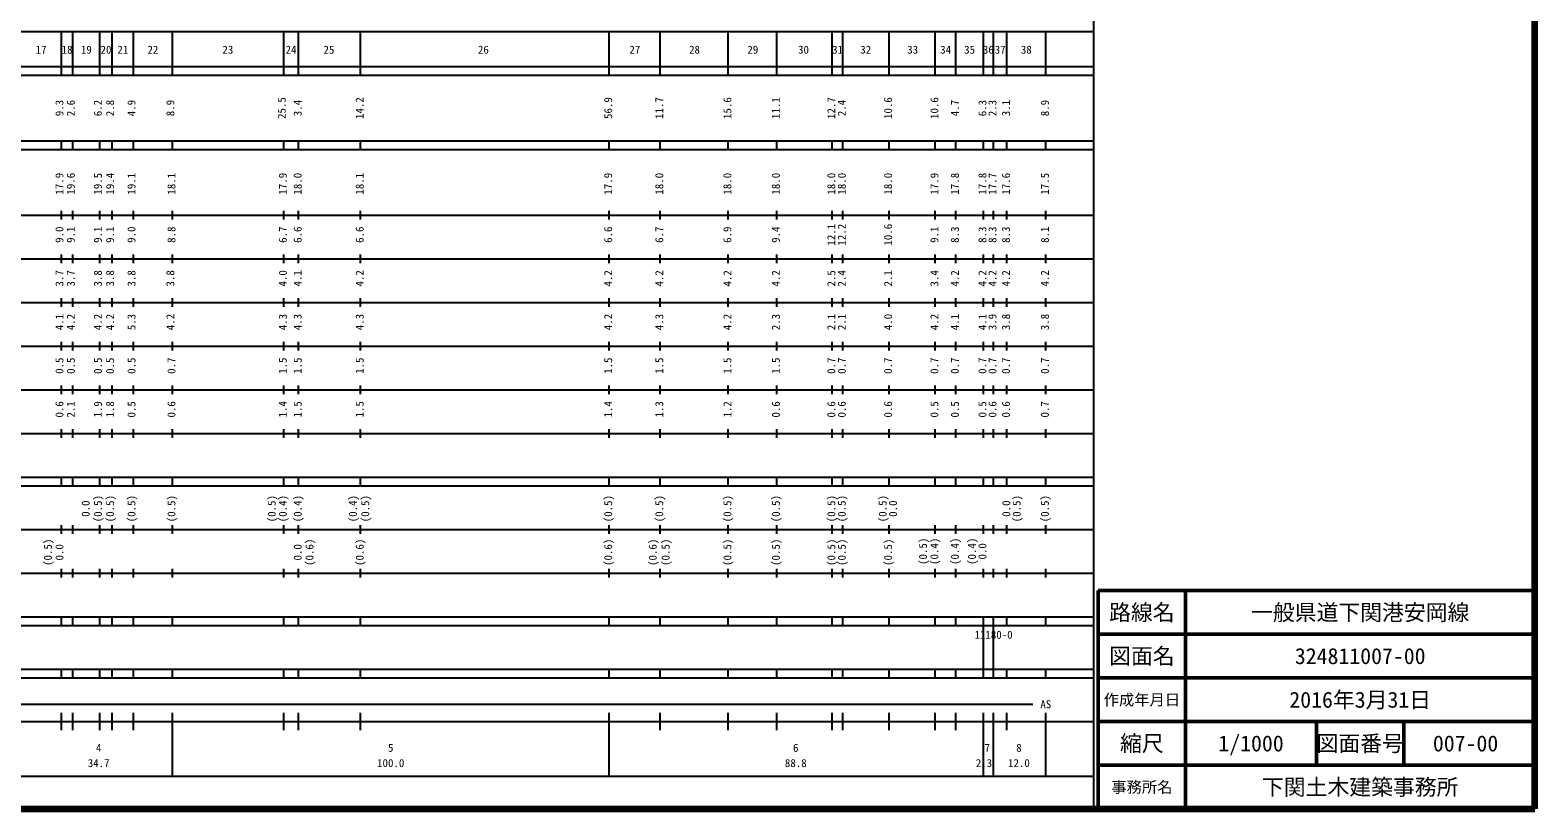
# Model space of a CAD drawing. Units: millimetres on the paper, enlarged 1000 times. Extents: x 40000 to 680000, y 20000 to 380000.
# Drawn here: x 335424 to 680000, y 20000 to 198357 of the extents above; entities that cross this region are included whole.
import ezdxf
from ezdxf.enums import TextEntityAlignment as Align

# ---------------------------------------------------------------- set-up
doc = ezdxf.new("R2010")
doc.units = ezdxf.units.MM
doc.header["$LTSCALE"] = 1000
for name, color, linetype, lineweight in [('M-TTL', 2, 'Continuous', 140), ('M-TTL-BAND', 7, 'Continuous', 25), ('M-TTL-FRAM', 2, 'Continuous', 50), ('M-TTL-LINE', 7, 'Continuous', 50)]:
    doc.layers.add(name, color=color, linetype=linetype, lineweight=lineweight)
doc.layers.add('M-TTL-TXT', color=7, linetype='Continuous')
doc.styles.add('ＭＳ ゴシック', font='')
doc.styles.get('ＭＳ ゴシック').set_extended_font_data('MS Gothic')

msp = doc.modelspace()

# ---------------------------------------------------------------- linework, layer by layer
at = {"layer": 'M-TTL'}
for p, q in [((680000, 20000), (680000, 380000)), ((40000, 20000), (680000, 20000))]:
    msp.add_line(p, q, dxfattribs=at)
at = {"layer": 'M-TTL-BAND'}
for p, q in [((579000, 20000), (579000, 370000)), ((68000, 198000), (579000, 198000)), ((342600, 188000), (342600, 198000)), ((345200, 188000), (345200, 198000)), ((351400, 188000), (351400, 198000)), ((354200, 188000), (354200, 198000)), ((359100, 188000), (359100, 198000)), ((368000, 188000), (368000, 198000)), ((393500, 188000), (393500, 198000)), ((396900, 188000), (396900, 198000)), ((411100, 188000), (411100, 198000)), ((468000, 188000), (468000, 198000)), ((479700, 188000), (479700, 198000)), ((495300, 188000), (495300, 198000)), ((506400, 188000), (506400, 198000)), ((519100, 188000), (519100, 198000)), ((521500, 188000), (521500, 198000)), ((532100, 188000), (532100, 198000)), ((542700, 188000), (542700, 198000)), ((547400, 188000), (547400, 198000)), ((553700, 188000), (553700, 198000)), ((556000, 188000), (556000, 198000)), ((559100, 188000), (559100, 198000)), ((568000, 188000), (568000, 198000)), ((40000, 190000), (579000, 190000)), ((40000, 188000), (579000, 188000)), ((40000, 173000), (579000, 173000)), ((342600, 171000), (342600, 173000)), ((345200, 171000), (345200, 173000)), ((351400, 171000), (351400, 173000)), ((354200, 171000), (354200, 173000)), ((359100, 171000), (359100, 173000)), ((368000, 171000), (368000, 173000)), ((393500, 171000), (393500, 173000)), ((396900, 171000), (396900, 173000)), ((411100, 171000), (411100, 173000)), ((468000, 171000), (468000, 173000)), ((479700, 171000), (479700, 173000)), ((495300, 171000), (495300, 173000)), ((506400, 171000), (506400, 173000)), ((519100, 171000), (519100, 173000)), ((521500, 171000), (521500, 173000)), ((532100, 171000), (532100, 173000)), ((542700, 171000), (542700, 173000)), ((547400, 171000), (547400, 173000)), ((553700, 171000), (553700, 173000)), ((556000, 171000), (556000, 173000)), ((559100, 171000), (559100, 173000)), ((568000, 171000), (568000, 173000)), ((40000, 171000), (579000, 171000)), ((40000, 156000), (579000, 156000)), ((342600, 155000), (342600, 157000)), ((345200, 155000), (345200, 157000)), ((351400, 155000), (351400, 157000)), ((354200, 155000), (354200, 157000)), ((359100, 155000), (359100, 157000)), ((368000, 155000), (368000, 157000)), ((393500, 155000), (393500, 157000)), ((396900, 155000), (396900, 157000)), ((411100, 155000), (411100, 157000)), ((468000, 155000), (468000, 157000)), ((479700, 155000), (479700, 157000)), ((495300, 155000), (495300, 157000)), ((506400, 155000), (506400, 157000)), ((519100, 155000), (519100, 157000)), ((521500, 155000), (521500, 157000)), ((532100, 155000), (532100, 157000)), ((542700, 155000), (542700, 157000)), ((547400, 155000), (547400, 157000)), ((553700, 155000), (553700, 157000)), ((556000, 155000), (556000, 157000)), ((559100, 155000), (559100, 157000)), ((568000, 155000), (568000, 157000)), ((46000, 146000), (579000, 146000)), ((342600, 145000), (342600, 147000)), ((345200, 145000), (345200, 147000)), ((351400, 145000), (351400, 147000)), ((354200, 145000), (354200, 147000)), ((359100, 145000), (359100, 147000)), ((368000, 145000), (368000, 147000)), ((393500, 145000), (393500, 147000)), ((396900, 145000), (396900, 147000)), ((411100, 145000), (411100, 147000)), ((468000, 145000), (468000, 147000)), ((479700, 145000), (479700, 147000)), ((495300, 145000), (495300, 147000)), ((506400, 145000), (506400, 147000)), ((519100, 145000), (519100, 147000)), ((521500, 145000), (521500, 147000)), ((532100, 145000), (532100, 147000)), ((542700, 145000), (542700, 147000)), ((547400, 145000), (547400, 147000)), ((553700, 145000), (553700, 147000)), ((556000, 145000), (556000, 147000)), ((559100, 145000), (559100, 147000)), ((568000, 145000), (568000, 147000)), ((52000, 136000), (579000, 136000)), ((342600, 135000), (342600, 137000)), ((345200, 135000), (345200, 137000)), ((351400, 135000), (351400, 137000)), ((354200, 135000), (354200, 137000)), ((359100, 135000), (359100, 137000)), ((368000, 135000), (368000, 137000)), ((393500, 135000), (393500, 137000)), ((396900, 135000), (396900, 137000)), ((411100, 135000), (411100, 137000)), ((468000, 135000), (468000, 137000)), ((479700, 135000), (479700, 137000)), ((495300, 135000), (495300, 137000)), ((506400, 135000), (506400, 137000)), ((519100, 135000), (519100, 137000)), ((521500, 135000), (521500, 137000)), ((532100, 135000), (532100, 137000)), ((542700, 135000), (542700, 137000)), ((547400, 135000), (547400, 137000)), ((553700, 135000), (553700, 137000)), ((556000, 135000), (556000, 137000)), ((559100, 135000), (559100, 137000)), ((568000, 135000), (568000, 137000)), ((46000, 126000), (579000, 126000)), ((342600, 125000), (342600, 127000)), ((345200, 125000), (345200, 127000)), ((351400, 125000), (351400, 127000)), ((354200, 125000), (354200, 127000)), ((359100, 125000), (359100, 127000)), ((368000, 125000), (368000, 127000)), ((393500, 125000), (393500, 127000)), ((396900, 125000), (396900, 127000)), ((411100, 125000), (411100, 127000)), ((468000, 125000), (468000, 127000)), ((479700, 125000), (479700, 127000)), ((495300, 125000), (495300, 127000)), ((506400, 125000), (506400, 127000)), ((519100, 125000), (519100, 127000)), ((521500, 125000), (521500, 127000)), ((532100, 125000), (532100, 127000)), ((542700, 125000), (542700, 127000)), ((547400, 125000), (547400, 127000)), ((553700, 125000), (553700, 127000)), ((556000, 125000), (556000, 127000)), ((559100, 125000), (559100, 127000)), ((568000, 125000), (568000, 127000)), ((52000, 116000), (579000, 116000)), ((342600, 115000), (342600, 117000)), ((345200, 115000), (345200, 117000)), ((351400, 115000), (351400, 117000)), ((354200, 115000), (354200, 117000)), ((359100, 115000), (359100, 117000)), ((368000, 115000), (368000, 117000)), ((393500, 115000), (393500, 117000)), ((396900, 115000), (396900, 117000)), ((411100, 115000), (411100, 117000)), ((468000, 115000), (468000, 117000)), ((479700, 115000), (479700, 117000)), ((495300, 115000), (495300, 117000)), ((506400, 115000), (506400, 117000)), ((519100, 115000), (519100, 117000)), ((521500, 115000), (521500, 117000)), ((532100, 115000), (532100, 117000)), ((542700, 115000), (542700, 117000)), ((547400, 115000), (547400, 117000)), ((553700, 115000), (553700, 117000)), ((556000, 115000), (556000, 117000)), ((559100, 115000), (559100, 117000)), ((568000, 115000), (568000, 117000)), ((342600, 105000), (342600, 107000)), ((345200, 105000), (345200, 107000)), ((351400, 105000), (351400, 107000)), ((354200, 105000), (354200, 107000)), ((359100, 105000), (359100, 107000)), ((368000, 105000), (368000, 107000)), ((393500, 105000), (393500, 107000)), ((396900, 105000), (396900, 107000)), ((411100, 105000), (411100, 107000)), ((468000, 105000), (468000, 107000)), ((479700, 105000), (479700, 107000)), ((495300, 105000), (495300, 107000)), ((506400, 105000), (506400, 107000)), ((519100, 105000), (519100, 107000)), ((521500, 105000), (521500, 107000)), ((532100, 105000), (532100, 107000)), ((542700, 105000), (542700, 107000)), ((547400, 105000), (547400, 107000)), ((553700, 105000), (553700, 107000)), ((556000, 105000), (556000, 107000)), ((559100, 105000), (559100, 107000)), ((568000, 105000), (568000, 107000)), ((46000, 106000), (579000, 106000)), ((40000, 96000), (579000, 96000)), ((40000, 94000), (579000, 94000)), ((342600, 94000), (342600, 96000)), ((345200, 94000), (345200, 96000)), ((351400, 94000), (351400, 96000)), ((354200, 94000), (354200, 96000)), ((359100, 94000), (359100, 96000)), ((368000, 94000), (368000, 96000)), ((393500, 94000), (393500, 96000)), ((396900, 94000), (396900, 96000)), ((411100, 94000), (411100, 96000)), ((468000, 94000), (468000, 96000)), ((479700, 94000), (479700, 96000)), ((495300, 94000), (495300, 96000)), ((506400, 94000), (506400, 96000)), ((519100, 94000), (519100, 96000)), ((521500, 94000), (521500, 96000)), ((532100, 94000), (532100, 96000)), ((542700, 94000), (542700, 96000)), ((547400, 94000), (547400, 96000)), ((553700, 94000), (553700, 96000)), ((556000, 94000), (556000, 96000)), ((559100, 94000), (559100, 96000)), ((568000, 94000), (568000, 96000)), ((49000, 84000), (579000, 84000)), ((342600, 83000), (342600, 85000)), ((345200, 83000), (345200, 85000)), ((351400, 83000), (351400, 85000)), ((354200, 83000), (354200, 85000)), ((359100, 83000), (359100, 85000)), ((368000, 83000), (368000, 85000)), ((393500, 83000), (393500, 85000)), ((396900, 83000), (396900, 85000)), ((411100, 83000), (411100, 85000)), ((468000, 83000), (468000, 85000)), ((479700, 83000), (479700, 85000)), ((495300, 83000), (495300, 85000)), ((506400, 83000), (506400, 85000)), ((519100, 83000), (519100, 85000)), ((521500, 83000), (521500, 85000)), ((532100, 83000), (532100, 85000)), ((542700, 83000), (542700, 85000)), ((547400, 83000), (547400, 85000)), ((553700, 83000), (553700, 85000)), ((556000, 83000), (556000, 85000)), ((559100, 83000), (559100, 85000)), ((568000, 83000), (568000, 85000)), ((40000, 74000), (579000, 74000)), ((342600, 73000), (342600, 75000)), ((345200, 73000), (345200, 75000)), ((351400, 73000), (351400, 75000)), ((354200, 73000), (354200, 75000)), ((359100, 73000), (359100, 75000)), ((368000, 73000), (368000, 75000)), ((393500, 73000), (393500, 75000)), ((396900, 73000), (396900, 75000)), ((411100, 73000), (411100, 75000)), ((468000, 73000), (468000, 75000)), ((479700, 73000), (479700, 75000)), ((495300, 73000), (495300, 75000)), ((506400, 73000), (506400, 75000)), ((519100, 73000), (519100, 75000)), ((521500, 73000), (521500, 75000)), ((532100, 73000), (532100, 75000)), ((542700, 73000), (542700, 75000)), ((547400, 73000), (547400, 75000)), ((553700, 73000), (553700, 75000)), ((556000, 73000), (556000, 75000)), ((559100, 73000), (559100, 75000)), ((568000, 73000), (568000, 75000)), ((40000, 64000), (579000, 64000)), ((342600, 62000), (342600, 64000)), ((345200, 62000), (345200, 64000)), ((351400, 62000), (351400, 64000)), ((354200, 62000), (354200, 64000)), ((359100, 62000), (359100, 64000)), ((368000, 62000), (368000, 64000)), ((393500, 62000), (393500, 64000)), ((396900, 62000), (396900, 64000)), ((411100, 62000), (411100, 64000)), ((468000, 62000), (468000, 64000)), ((479700, 62000), (479700, 64000)), ((495300, 62000), (495300, 64000)), ((506400, 62000), (506400, 64000)), ((519100, 62000), (519100, 64000)), ((521500, 62000), (521500, 64000)), ((532100, 62000), (532100, 64000)), ((542700, 62000), (542700, 64000)), ((547400, 62000), (547400, 64000)), ((553700, 62000), (553700, 64000)), ((556000, 62000), (556000, 64000)), ((559100, 62000), (559100, 64000)), ((568000, 62000), (568000, 64000)), ((40000, 62000), (579000, 62000)), ((553700, 52000), (553700, 62000)), ((556000, 52000), (556000, 62000)), ((40000, 52000), (579000, 52000)), ((342600, 50000), (342600, 52000)), ((345200, 50000), (345200, 52000)), ((351400, 50000), (351400, 52000)), ((354200, 50000), (354200, 52000)), ((359100, 50000), (359100, 52000)), ((368000, 50000), (368000, 52000)), ((393500, 50000), (393500, 52000)), ((396900, 50000), (396900, 52000)), ((411100, 50000), (411100, 52000)), ((468000, 50000), (468000, 52000)), ((479700, 50000), (479700, 52000)), ((495300, 50000), (495300, 52000)), ((506400, 50000), (506400, 52000)), ((519100, 50000), (519100, 52000)), ((521500, 50000), (521500, 52000)), ((532100, 50000), (532100, 52000)), ((542700, 50000), (542700, 52000)), ((547400, 50000), (547400, 52000)), ((553700, 50000), (553700, 52000)), ((556000, 50000), (556000, 52000)), ((559100, 50000), (559100, 52000)), ((568000, 50000), (568000, 52000)), ((40000, 50000), (579000, 50000)), ((71000, 44000), (565000, 44000)), ((342600, 38000), (342600, 42000)), ((345200, 38000), (345200, 42000)), ((351400, 38000), (351400, 42000)), ((354200, 38000), (354200, 42000)), ((359100, 38000), (359100, 42000)), ((368000, 27500), (368000, 42000)), ((393500, 38000), (393500, 42000)), ((396900, 38000), (396900, 42000)), ((411100, 38000), (411100, 42000)), ((468000, 27500), (468000, 42000)), ((479700, 38000), (479700, 42000)), ((495300, 38000), (495300, 42000)), ((506400, 38000), (506400, 42000)), ((519100, 38000), (519100, 42000)), ((521500, 38000), (521500, 42000)), ((532100, 38000), (532100, 42000)), ((542700, 38000), (542700, 42000)), ((547400, 38000), (547400, 42000)), ((553700, 27500), (553700, 42000)), ((556000, 27500), (556000, 42000)), ((559100, 38000), (559100, 42000)), ((568000, 27500), (568000, 42000)), ((40000, 40000), (579000, 40000)), ((68000, 27500), (579000, 27500))]:
    msp.add_line(p, q, dxfattribs=at)
at = {"layer": 'M-TTL-FRAM'}
for p, q in [((680000, 70000), (580000, 70000)), ((580000, 70000), (580000, 20000))]:
    msp.add_line(p, q, dxfattribs=at)
at = {"layer": 'M-TTL-LINE'}
for p, q in [((600000, 70000), (600000, 20000)), ((680000, 60000), (580000, 60000)), ((680000, 50000), (580000, 50000)), ((680000, 40000), (580000, 40000)), ((630000, 40000), (630000, 30000)), ((650000, 40000), (650000, 30000)), ((680000, 30000), (580000, 30000))]:
    msp.add_line(p, q, dxfattribs=at)

# ---------------------------------------------------------------- texts
at = {"layer": 'M-TTL-BAND', "style": 'ＭＳ ゴシック'}
for s, p in [('17', (337950, 192405)), ('18', (343900, 192405)), ('19', (348300, 192405)), ('20', (352800, 192405)), ('21', (356650, 192405)), ('22', (363550, 192405)), ('23', (380704, 192405)), ('24', (395175, 192405)), ('25', (403851, 192405)), ('26', (439220, 192405)), ('27', (473898, 192405)), ('28', (487565, 192405)), ('29', (500917, 192405)), ('30', (512516, 192405)), ('31', (520330, 192405)), ('32', (526767, 192405)), ('33', (537521, 192405)), ('34', (545074, 192405)), ('35', (550552, 192405)), ('36', (554841, 192405)), ('37', (557559, 192405)), ('38', (563539, 192405)), ('AS', (568000, 42500)), ('4', (351128, 32523)), ('5', (418000, 32523)), ('6', (510750, 32523)), ('7', (554600, 32523)), ('8', (561850, 32523)), ('34.7', (351128, 29033)), ('100.0', (418000, 29033)), ('88.8', (510750, 29033)), ('2.3', (553844, 29033)), ('12.0', (561850, 29033))]:
    msp.add_text(s, height=1833, dxfattribs=at).set_placement(p, align=Align.BOTTOM_CENTER)
for s, p in [('25.5', (394500, 180500)), ('14.2', (412350, 180500)), ('56.9', (469250, 180500)), ('11.7', (480950, 180500)), ('15.6', (496550, 180500)), ('11.1', (507650, 180500)), ('12.7', (520350, 180500)), ('10.6', (533350, 180500)), ('10.6', (543950, 180500)), ('9.3', (343600, 180500)), ('2.6', (346200, 180500)), ('6.2', (352400, 180500)), ('2.8', (355200, 180500)), ('4.9', (360100, 180500)), ('8.9', (369000, 180500)), ('3.4', (398150, 180500)), ('2.4', (522750, 180500)), ('4.7', (548650, 180500)), ('6.3', (554950, 180500)), ('2.3', (557250, 180500)), ('3.1', (560350, 180500)), ('8.9', (569250, 180500)), ('17.9', (343600, 163174)), ('19.6', (346200, 163174)), ('19.5', (352400, 163174)), ('19.4', (355200, 163174)), ('19.1', (360100, 163174)), ('18.1', (369250, 163174)), ('17.9', (394750, 163174)), ('18.0', (398150, 163174)), ('18.1', (412350, 163174)), ('17.9', (469250, 163174)), ('18.0', (480950, 163174)), ('18.0', (496550, 163174)), ('18.0', (507650, 163174)), ('18.0', (520350, 163174)), ('18.0', (522750, 163174)), ('18.0', (533350, 163174)), ('17.9', (543950, 163174)), ('17.8', (548650, 163174)), ('17.8', (554950, 163174)), ('17.7', (557250, 163174)), ('17.6', (560350, 163174)), ('17.5', (569250, 163174)), ('9.0', (343600, 151500)), ('9.1', (346200, 151500)), ('9.1', (352400, 151500)), ('9.1', (355200, 151500)), ('9.0', (360100, 151500)), ('8.8', (369250, 151500)), ('6.7', (394750, 151500)), ('6.6', (398150, 151500)), ('6.6', (412350, 151500)), ('6.6', (469250, 151500)), ('6.7', (480950, 151500)), ('6.9', (496550, 151500)), ('9.4', (507650, 151500)), ('12.1', (520350, 151500)), ('12.2', (522750, 151500)), ('10.6', (533350, 151500)), ('9.1', (543950, 151500)), ('8.3', (548650, 151500)), ('8.3', (554950, 151500)), ('8.3', (557250, 151500)), ('8.3', (560350, 151500)), ('8.1', (569250, 151500)), ('3.7', (343600, 141500)), ('3.7', (346200, 141500)), ('3.8', (352400, 141500)), ('3.8', (355200, 141500)), ('3.8', (360100, 141500)), ('3.8', (369000, 141500)), ('4.0', (394750, 141500)), ('4.1', (398150, 141500)), ('4.2', (412350, 141500)), ('4.2', (469250, 141500)), ('4.2', (480950, 141500)), ('4.2', (496550, 141500)), ('4.2', (507650, 141500)), ('2.5', (520350, 141500)), ('2.4', (522750, 141500)), ('2.1', (533350, 141500)), ('3.4', (543950, 141500)), ('4.2', (548650, 141500)), ('4.2', (554950, 141500)), ('4.2', (557254, 141500)), ('4.2', (560350, 141500)), ('4.2', (569250, 141500)), ('4.1', (343600, 131500)), ('4.2', (346200, 131500)), ('4.2', (352400, 131500)), ('4.2', (355200, 131500)), ('5.3', (360100, 131500)), ('4.2', (369000, 131500)), ('4.3', (394750, 131500)), ('4.3', (398150, 131500)), ('4.3', (412350, 131500)), ('4.2', (469250, 131500)), ('4.3', (480950, 131500)), ('4.2', (496550, 131500)), ('2.3', (507650, 131500)), ('2.1', (520350, 131500)), ('2.1', (522750, 131500)), ('4.0', (533350, 131500)), ('4.2', (543950, 131500)), ('4.1', (548650, 131500)), ('4.1', (554950, 131500)), ('3.9', (557250, 131500)), ('3.8', (560350, 131500)), ('3.8', (569250, 131500)), ('0.5', (343600, 121500)), ('0.5', (346200, 121500)), ('0.5', (352400, 121500)), ('0.5', (355200, 121500)), ('0.5', (360100, 121500)), ('0.7', (369250, 121500)), ('1.5', (394750, 121500)), ('1.5', (398150, 121500)), ('1.5', (412350, 121500)), ('1.5', (469250, 121500)), ('1.5', (480950, 121500)), ('1.5', (496550, 121500)), ('1.5', (507650, 121500)), ('0.7', (520350, 121500)), ('0.7', (522750, 121500)), ('0.7', (533350, 121500)), ('0.7', (543950, 121500)), ('0.7', (548650, 121500)), ('0.7', (554950, 121500)), ('0.7', (557250, 121500)), ('0.7', (560350, 121500)), ('0.7', (569250, 121500)), ('0.6', (343600, 111500)), ('2.1', (346200, 111500)), ('1.9', (352400, 111500)), ('1.8', (355200, 111500)), ('0.5', (360100, 111500)), ('0.6', (369250, 111500)), ('1.4', (394750, 111500)), ('1.5', (398150, 111500)), ('1.5', (412350, 111500)), ('1.4', (469250, 111500)), ('1.3', (480950, 111500)), ('1.2', (496550, 111500)), ('0.6', (507650, 111500)), ('0.6', (520350, 111500)), ('0.6', (522750, 111500)), ('0.6', (533350, 111500)), ('0.5', (543950, 111500)), ('0.5', (548650, 111500)), ('0.5', (554950, 111500)), ('0.6', (557250, 111500)), ('0.6', (560350, 111500)), ('0.7', (569250, 111500)), ('0.0', (349594, 88764)), ('(0.5)', (352400, 88764)), ('(0.5)', (355200, 88764)), ('(0.5)', (360100, 88764)), ('(0.5)', (369250, 88764)), ('(0.5)', (392214, 88764)), ('(0.4)', (394750, 88764)), ('(0.4)', (398150, 88764)), ('(0.4)', (410805, 88764)), ('(0.5)', (413629, 88764)), ('(0.5)', (469250, 88764)), ('(0.5)', (480950, 88764)), ('(0.5)', (496550, 88764)), ('(0.5)', (507650, 88764)), ('(0.5)', (520350, 88764)), ('(0.5)', (522750, 88764)), ('(0.5)', (532100, 88764)), ('0.0', (534470, 88764)), ('0.0', (560419, 88764)), ('(0.5)', (562789, 88764)), ('(0.5)', (569250, 88764)), ('(0.5)', (340956, 78764)), ('0.0', (343600, 78764)), ('0.0', (398150, 78764)), ('(0.6)', (400869, 78764)), ('(0.6)', (412350, 78764)), ('(0.6)', (469250, 78764)), ('(0.6)', (479450, 78764)), ('(0.5)', (482401, 78764)), ('(0.5)', (496550, 78764)), ('(0.5)', (507650, 78764)), ('(0.5)', (520350, 78764)), ('(0.5)', (522750, 78764)), ('(0.5)', (533350, 78764)), ('(0.5)', (541337, 78989)), ('(0.4)', (543950, 78989)), ('(0.4)', (548650, 78989)), ('(0.4)', (552543, 78989)), ('0.0', (554950, 78989))]:
    msp.add_text(s, height=1833, rotation=90, dxfattribs=at).set_placement(p, align=Align.BOTTOM_CENTER)
msp.add_text('11180-0', height=1833, dxfattribs=at).set_placement((551675, 58405), align=Align.BOTTOM_LEFT)
at = {"layer": 'M-TTL-TXT', "style": 'ＭＳ ゴシック'}
for s, height, p in [('路線名', 3666, (590000, 65000)), ('路線名', 3666, (590000, 65000)), ('一般県道下関港安岡線', 3666, (640000, 65000)), ('図面名', 3666, (590000, 55000)), ('図面名', 3666, (590000, 55000)), ('324811007-00', 3666, (640000, 55000)), ('作成年月日', 2566, (590000, 45000)), ('作成年月日', 2566, (590000, 45000)), ('2016年3月31日', 3666, (640000, 45000)), ('縮尺', 3666, (590000, 35000)), ('縮尺', 3666, (590000, 35000)), ('1/1000', 3666, (615000, 35000)), ('図面番号', 3666, (640000, 35000)), ('図面番号', 3666, (640000, 35000)), ('007-00', 3666, (664125, 35000)), ('事務所名', 2566, (590000, 25000)), ('事務所名', 2566, (590000, 25000)), ('下関土木建築事務所', 3666, (640000, 25000))]:
    msp.add_text(s, height=height, dxfattribs=at).set_placement(p, align=Align.MIDDLE_CENTER)

doc.saveas('drawing.dxf')
